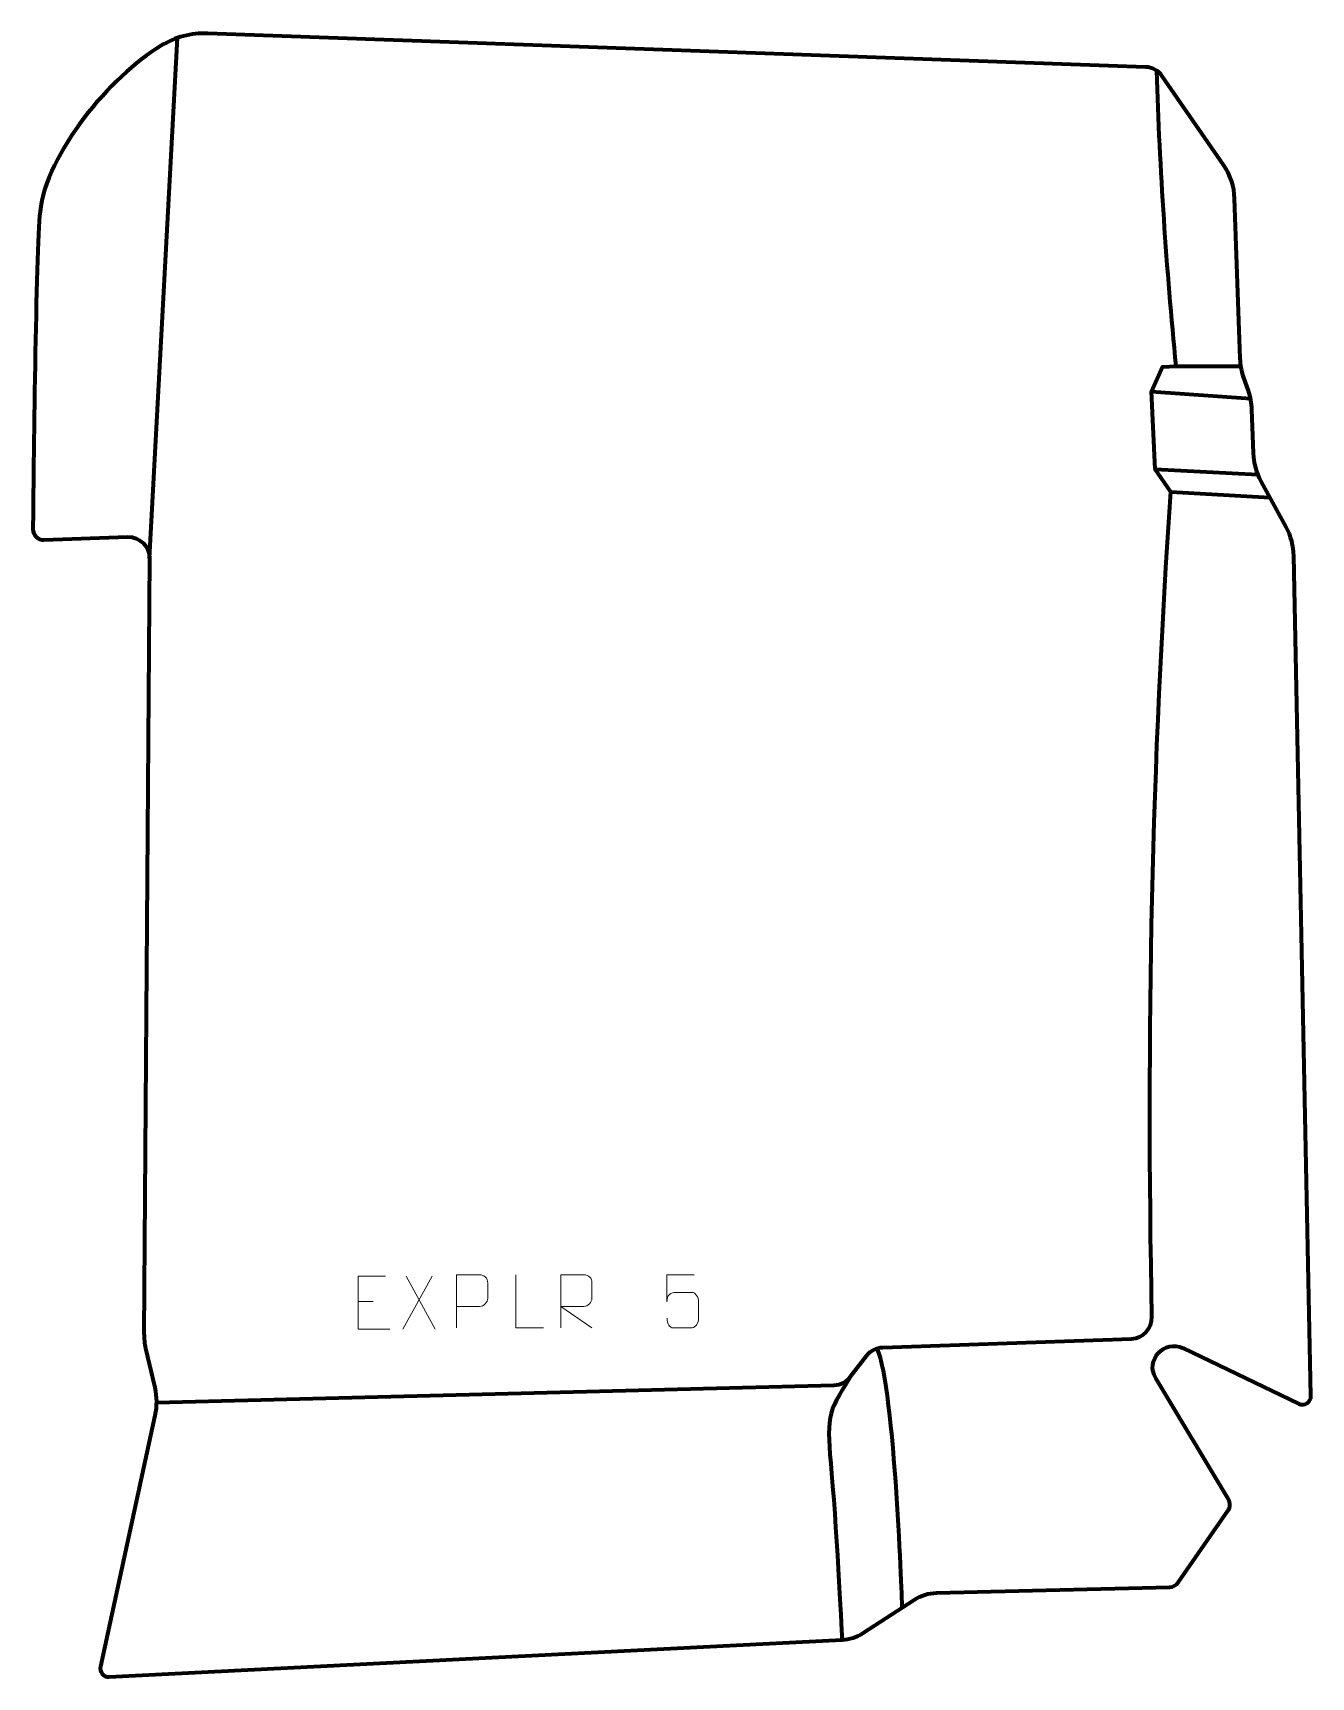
# Model space of a CAD drawing. Header units: millimetres. Extents: x -300 to 300, y -386 to 386.
import ezdxf

# ---------------------------------------------------------------- set-up
doc = ezdxf.new("R2010")
doc.units = ezdxf.units.MM
doc.header["$MEASUREMENT"] = 0
for name, color, linetype in [('layer 1', 7, 'Continuous'), ('layer 2', 7, 'Continuous'), ('layer 3', 7, 'Continuous')]:
    doc.layers.add(name, color=color, linetype=linetype)

msp = doc.modelspace()

# ---------------------------------------------------------------- linework, layer by layer
at = {"layer": 'layer 1', "color": 250, "lineweight": 9}
for points, knots in [([(-134.6242, -197.7479), (-134.6242, -197.7479), (-147.4981, -197.7479), (-147.4981, -197.7479), (-147.4981, -197.7479), (-147.4981, -197.7479), (-147.4981, -222.7015), (-147.4981, -222.7015), (-147.4981, -222.7015), (-147.4981, -222.7015), (-132.6323, -222.7015), (-132.6323, -222.7015)], [0, 0, 0, 0, 0.25, 0.25, 0.25, 0.25, 0.5, 0.5, 0.5, 0.5, 1, 1, 1, 1]), ([(-101.2461, -222.1044), (-101.2461, -222.1044), (-101.2461, -197.1508), (-101.2461, -197.1508), (-101.2461, -197.1508), (-97.6511, -197.1508), (-94.0558, -197.1508), (-90.4604, -197.1508), (-90.4604, -197.1508), (-88.1352, -197.1887), (-86.5778, -198.6788), (-86.582, -201.0449), (-86.582, -201.0449), (-86.5824, -203.0806), (-86.5824, -206.1399), (-86.582, -208.1759), (-86.582, -208.1759), (-86.5885, -210.0513), (-88.4007, -211.9932), (-90.4103, -212.0123), (-90.4103, -212.0123), (-90.4103, -212.0123), (-101.2461, -212.0123), (-101.2461, -212.0123)], [0, 0, 0, 0, 0.14285714, 0.14285714, 0.14285714, 0.14285714, 0.28571429, 0.28571429, 0.28571429, 0.28571429, 0.42857143, 0.42857143, 0.42857143, 0.42857143, 0.57142857, 0.57142857, 0.57142857, 0.57142857, 0.71428571, 0.71428571, 0.71428571, 0.71428571, 1, 1, 1, 1]), ([(-60.4395, -222.1044), (-60.4395, -222.1044), (-73.3886, -222.1044), (-73.3886, -222.1044), (-73.3886, -222.1044), (-73.3886, -222.1044), (-73.3886, -197.1508), (-73.3886, -197.1508)], [0, 0, 0, 0, 0.33333333, 0.33333333, 0.33333333, 0.33333333, 1, 1, 1, 1]), ([(-52.2461, -222.1043), (-52.2461, -222.1043), (-52.2461, -197.1508), (-52.2461, -197.1508), (-52.2461, -197.1508), (-48.6513, -197.1508), (-45.0558, -197.1508), (-41.4606, -197.1508), (-41.4606, -197.1508), (-39.1353, -197.1885), (-37.578, -198.6785), (-37.5821, -201.0449), (-37.5821, -201.0449), (-37.5825, -203.0804), (-37.5825, -206.1398), (-37.5821, -208.1758), (-37.5821, -208.1758), (-37.5886, -210.0513), (-39.4009, -211.9931), (-41.4104, -212.0122), (-41.4104, -212.0122), (-41.4104, -212.0122), (-52.2461, -212.0122), (-52.2461, -212.0122), (-52.2461, -212.0122), (-52.2461, -212.0122), (-37.5914, -222.1043), (-37.5914, -222.1043)], [0, 0, 0, 0, 0.125, 0.125, 0.125, 0.125, 0.25, 0.25, 0.25, 0.25, 0.375, 0.375, 0.375, 0.375, 0.5, 0.5, 0.5, 0.5, 0.625, 0.625, 0.625, 0.625, 0.75, 0.75, 0.75, 0.75, 1, 1, 1, 1]), ([(10.4801, -197.1728), (10.4801, -197.1728), (-2.3716, -197.1728), (-2.3716, -197.1728), (-2.3716, -197.1728), (-2.3713, -201.4034), (-2.3713, -205.6343), (-2.3716, -209.8655), (-2.3716, -209.8655), (-2.3719, -206.5554), (-0.7409, -205.4836), (2.0711, -205.4231), (2.0711, -205.4231), (4.5107, -205.4228), (6.9502, -205.4228), (9.3894, -205.4231), (9.3894, -205.4231), (11.0392, -205.4163), (12.5141, -207.7968), (12.5426, -209.8655), (12.5426, -209.8655), (12.5423, -212.4528), (12.5423, -215.0404), (12.5426, -217.6281), (12.5426, -217.6281), (12.5888, -219.5875), (11.0894, -222.0238), (9.4635, -222.0823), (9.4635, -222.0823), (7.507, -222.082), (2.612, -222.082), (0.655, -222.0823), (0.655, -222.0823), (-1.1905, -222.0911), (-2.2976, -220.1263), (-2.3184, -217.5752)], [0, 0, 0, 0, 0.1, 0.1, 0.1, 0.1, 0.2, 0.2, 0.2, 0.2, 0.3, 0.3, 0.3, 0.3, 0.4, 0.4, 0.4, 0.4, 0.5, 0.5, 0.5, 0.5, 0.6, 0.6, 0.6, 0.6, 0.7, 0.7, 0.7, 0.7, 0.8, 0.8, 0.8, 0.8, 1, 1, 1, 1])]:
    msp.add_open_spline(points, degree=3, knots=knots, dxfattribs=at)
for points in [[(-112.6495, -197.7479), (-112.6495, -197.7479), (-126.3901, -222.6437), (-126.3901, -222.6437)], [(-124.9355, -197.7479), (-124.9355, -197.7479), (-111.1949, -222.7014), (-111.1949, -222.7014)], [(-147.4981, -209.6276), (-147.4981, -209.6276), (-140.33, -209.6276), (-140.33, -209.6276)]]:
    msp.add_open_spline(points, degree=3, dxfattribs=at)
at = {"layer": 'layer 2', "color": 12, "lineweight": 200}
msp.add_open_spline([(79.9081, -368.5885), (79.9081, -368.5885), (-264.4829, -386.0076), (-264.4829, -386.0076), (-264.4829, -386.0076), (-267.1127, -386.1408), (-269.151, -383.7509), (-268.5942, -381.1878), (-268.5942, -381.1878), (-268.5942, -381.1878), (-242.9531, -263.1747), (-242.9531, -263.1747), (-242.9531, -263.1747), (-242.0188, -258.8747), (-242.0493, -254.4228), (-243.0427, -250.1365), (-243.0427, -250.1365), (-243.0427, -250.1365), (-247.3128, -231.7093), (-247.3128, -231.7093), (-247.3128, -231.7093), (-247.8398, -229.4358), (-248.0975, -227.1083), (-248.0806, -224.7752), (-248.0806, -224.7752), (-248.0806, -224.7752), (-245.4373, 139.4102), (-245.4373, 139.4102), (-245.4373, 139.4102), (-245.3965, 145.0743), (-250.1008, 149.631), (-255.7848, 149.4325), (-255.7848, 149.4325), (-255.7848, 149.4325), (-295.0928, 148.0598), (-295.0928, 148.0598), (-295.0928, 148.0598), (-297.9386, 147.9605), (-300.2923, 150.2436), (-300.2664, 153.0794), (-300.2664, 153.0794), (-300.0389, 177.9091), (-298.9579, 283.9234), (-296.932, 302.2482), (-296.932, 302.2482), (-293.8847, 329.8068), (-264.0646, 365.6924), (-240.1105, 380.2155), (-240.1105, 380.2155), (-233.4815, 384.2346), (-225.8194, 386.2375), (-218.0631, 385.9934), (-218.0631, 385.9934), (-218.0631, 385.9934), (222.5216, 370.1761), (222.5216, 370.1761), (222.5216, 370.1761), (225.6845, 370.0623), (228.6063, 368.4644), (230.3991, 365.8672), (230.3991, 365.8672), (230.3991, 365.8672), (259.1266, 324.2526), (259.1266, 324.2526), (259.1266, 324.2526), (262.3628, 319.5648), (264.1875, 314.0541), (264.3861, 308.3679), (264.3861, 308.3679), (264.3861, 308.3679), (267.0066, 233.326), (267.0066, 233.326), (267.0066, 233.326), (267.1101, 230.3613), (267.6562, 227.429), (268.6275, 224.6248), (268.6275, 224.6248), (268.6275, 224.6248), (270.9143, 218.0201), (270.9143, 218.0201), (270.9143, 218.0201), (271.8851, 215.2159), (272.4313, 212.2837), (272.5348, 209.3189), (272.5348, 209.3189), (272.5348, 209.3189), (273.2535, 188.7388), (273.2535, 188.7388), (273.2535, 188.7388), (273.4154, 184.1032), (274.6588, 179.5695), (276.8855, 175.496), (276.8855, 175.496), (276.8855, 175.496), (288.568, 154.1208), (288.568, 154.1208), (288.568, 154.1208), (290.8644, 149.9192), (292.1136, 145.2298), (292.2114, 140.4467), (292.2114, 140.4467), (292.2114, 140.4467), (300.2667, -254.0617), (300.2667, -254.0617), (300.2667, -254.0617), (300.3274, -257.0332), (297.2178, -259.0228), (294.5299, -257.7329), (294.5299, -257.7329), (294.5299, -257.7329), (240.2456, -231.6712), (240.2456, -231.6712), (240.2456, -231.6712), (231.3083, -227.3806), (222.2261, -237.2762), (227.3184, -245.7563), (227.3184, -245.7563), (227.3184, -245.7563), (261.4383, -302.5753), (261.4383, -302.5753), (261.4383, -302.5753), (262.4458, -304.2525), (262.3739, -306.3617), (261.256, -307.9683), (261.256, -307.9683), (261.256, -307.9683), (237.7758, -341.7063), (237.7758, -341.7063), (237.7758, -341.7063), (236.8666, -343.0127), (235.3854, -343.8089), (233.7898, -343.8483), (233.7898, -343.8483), (233.7898, -343.8483), (124.2884, -346.5638), (124.2884, -346.5638), (124.2884, -346.5638), (120.5842, -346.6561), (116.9781, -347.7707), (113.8722, -349.7847), (113.8722, -349.7847), (113.8722, -349.7847), (89.8079, -365.3875), (89.8079, -365.3875), (89.8079, -365.3875), (86.8493, -367.3059), (83.4339, -368.4104), (79.9081, -368.5885)], degree=3, knots=[0, 0, 0, 0, 0.02631579, 0.02631579, 0.02631579, 0.02631579, 0.05263158, 0.05263158, 0.05263158, 0.05263158, 0.07894737, 0.07894737, 0.07894737, 0.07894737, 0.10526316, 0.10526316, 0.10526316, 0.10526316, 0.13157895, 0.13157895, 0.13157895, 0.13157895, 0.15789474, 0.15789474, 0.15789474, 0.15789474, 0.18421053, 0.18421053, 0.18421053, 0.18421053, 0.21052632, 0.21052632, 0.21052632, 0.21052632, 0.23684211, 0.23684211, 0.23684211, 0.23684211, 0.26315789, 0.26315789, 0.26315789, 0.26315789, 0.28947368, 0.28947368, 0.28947368, 0.28947368, 0.31578947, 0.31578947, 0.31578947, 0.31578947, 0.34210526, 0.34210526, 0.34210526, 0.34210526, 0.36842105, 0.36842105, 0.36842105, 0.36842105, 0.39473684, 0.39473684, 0.39473684, 0.39473684, 0.42105263, 0.42105263, 0.42105263, 0.42105263, 0.44736842, 0.44736842, 0.44736842, 0.44736842, 0.47368421, 0.47368421, 0.47368421, 0.47368421, 0.5, 0.5, 0.5, 0.5, 0.52631579, 0.52631579, 0.52631579, 0.52631579, 0.55263158, 0.55263158, 0.55263158, 0.55263158, 0.57894737, 0.57894737, 0.57894737, 0.57894737, 0.60526316, 0.60526316, 0.60526316, 0.60526316, 0.63157895, 0.63157895, 0.63157895, 0.63157895, 0.65789474, 0.65789474, 0.65789474, 0.65789474, 0.68421053, 0.68421053, 0.68421053, 0.68421053, 0.71052632, 0.71052632, 0.71052632, 0.71052632, 0.73684211, 0.73684211, 0.73684211, 0.73684211, 0.76315789, 0.76315789, 0.76315789, 0.76315789, 0.78947368, 0.78947368, 0.78947368, 0.78947368, 0.81578947, 0.81578947, 0.81578947, 0.81578947, 0.84210526, 0.84210526, 0.84210526, 0.84210526, 0.86842105, 0.86842105, 0.86842105, 0.86842105, 0.89473684, 0.89473684, 0.89473684, 0.89473684, 0.92105263, 0.92105263, 0.92105263, 0.92105263, 0.94736842, 0.94736842, 0.94736842, 0.94736842, 1, 1, 1, 1], dxfattribs=at)
at = {"layer": 'layer 3', "color": 142, "lineweight": 200}
for points in [[(-245.4374, 139.4102), (-245.4374, 139.4102), (-232.3026, 383.8614), (-232.3026, 383.8614)], [(236.9363, 229.6678), (236.9363, 229.6678), (267.3652, 229.6708), (267.3652, 229.6708)], [(225.3388, 217.7535), (225.3388, 217.7535), (271.8778, 214.5659), (271.8778, 214.5659)], [(227.075, 181.3128), (227.075, 181.3128), (275.3182, 178.847), (275.3182, 178.847)], [(234.4804, 170.569), (234.4804, 170.569), (281.0272, 167.9179), (281.0272, 167.9179)], [(96.2164, -231.77), (104.7408, -250.1372), (108.0561, -353.556), (108.0561, -353.556)]]:
    msp.add_open_spline(points, degree=3, dxfattribs=at)
for points, knots in [([(-242.2785, -257.1677), (-242.2785, -257.1677), (76.1297, -249.0085), (76.1297, -249.0085), (76.1297, -249.0085), (79.1497, -248.9309), (81.9726, -247.4984), (83.8109, -245.1104), (83.8109, -245.1104), (83.8109, -245.1104), (91.4829, -235.143), (91.4829, -235.143), (91.4829, -235.143), (93.3013, -232.7808), (96.0845, -231.3521), (99.071, -231.2478), (99.071, -231.2478), (99.071, -231.2478), (215.9002, -227.168), (215.9002, -227.168), (215.9002, -227.168), (221.3674, -226.9771), (225.6611, -222.4469), (225.5499, -216.9996), (225.5499, -216.9996), (222.8387, -84.3594), (225.5538, 44.9891), (234.4806, 170.5691), (234.4806, 170.5691), (234.4806, 170.5691), (227.0751, 181.3129), (227.0751, 181.3129), (227.0751, 181.3129), (227.0751, 181.3129), (225.3388, 217.7535), (225.3388, 217.7535), (225.3388, 217.7535), (225.3388, 217.7535), (230.4162, 229.4401), (230.4162, 229.4401), (230.4162, 229.4401), (230.4162, 229.4401), (236.9362, 229.6678), (236.9362, 229.6678), (236.9362, 229.6678), (232.3581, 275.5337), (229.321, 321.807), (227.7596, 368.4703)], [0, 0, 0, 0, 0.07692308, 0.07692308, 0.07692308, 0.07692308, 0.15384615, 0.15384615, 0.15384615, 0.15384615, 0.23076923, 0.23076923, 0.23076923, 0.23076923, 0.30769231, 0.30769231, 0.30769231, 0.30769231, 0.38461538, 0.38461538, 0.38461538, 0.38461538, 0.46153846, 0.46153846, 0.46153846, 0.46153846, 0.53846154, 0.53846154, 0.53846154, 0.53846154, 0.61538462, 0.61538462, 0.61538462, 0.61538462, 0.69230769, 0.69230769, 0.69230769, 0.69230769, 0.76923077, 0.76923077, 0.76923077, 0.76923077, 0.84615385, 0.84615385, 0.84615385, 0.84615385, 1, 1, 1, 1]), ([(83.8108, -245.1102), (72.6273, -262.5485), (72.6757, -263.9366), (74.9981, -290.4811), (74.9981, -290.4811), (77.7302, -321.712), (79.9083, -368.5885), (79.9083, -368.5885)], [0, 0, 0, 0, 0.33333333, 0.33333333, 0.33333333, 0.33333333, 1, 1, 1, 1])]:
    msp.add_open_spline(points, degree=3, knots=knots, dxfattribs=at)

doc.saveas('drawing.dxf')
